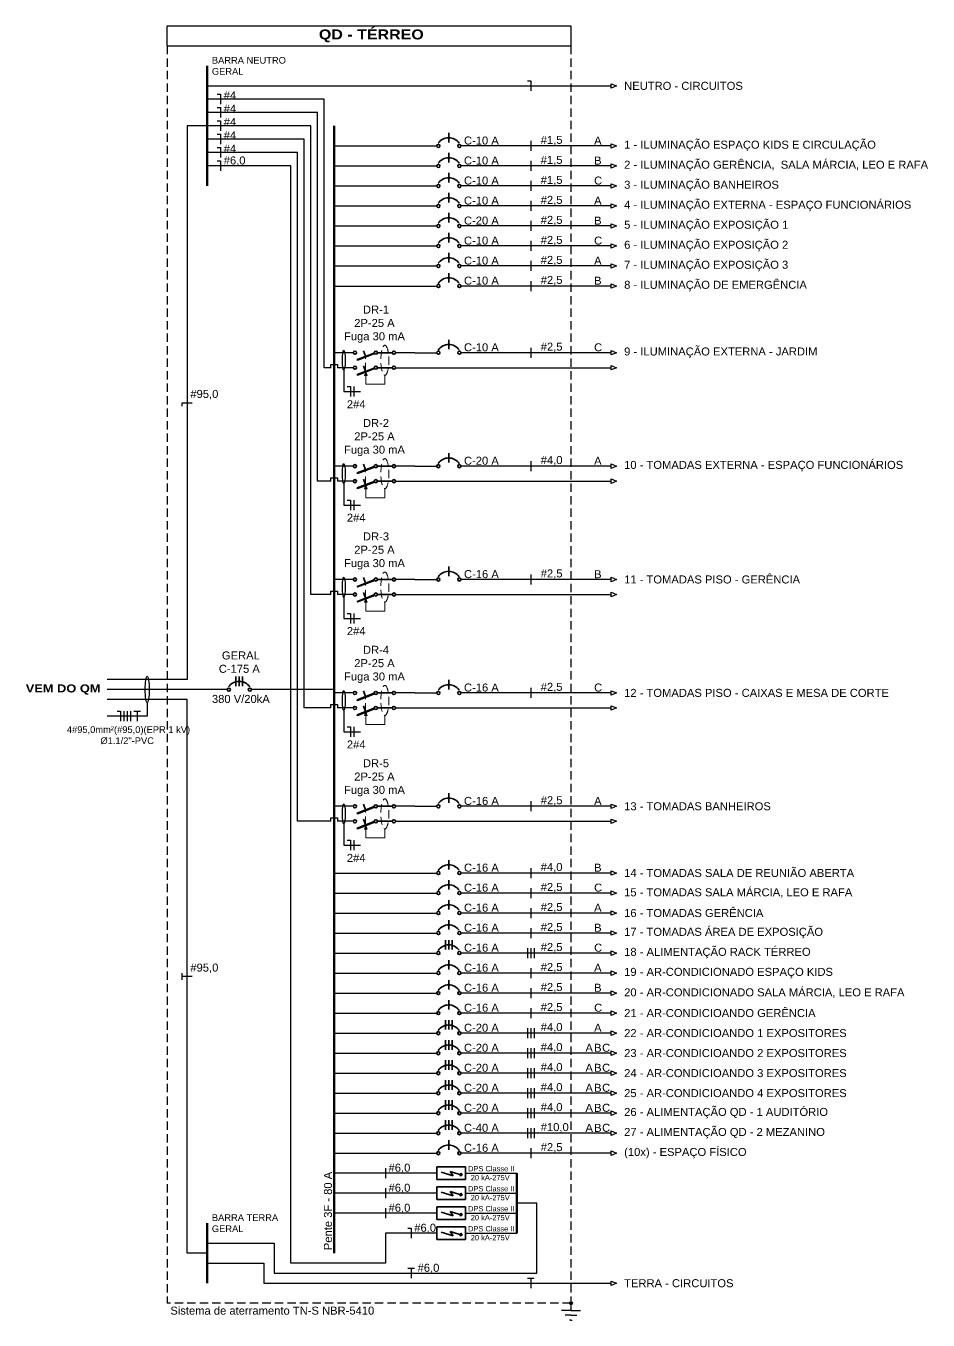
# Model space of a CAD drawing. Header units: millimetres. Extents: x 1023 to 4646, y -191 to 1892.
# Drawn here: x 1023 to 2375, y -191 to 1749 of the extents above; entities that cross this region are included whole.
import ezdxf

# ---------------------------------------------------------------- set-up
doc = ezdxf.new("R2010")
doc.units = ezdxf.units.MM
doc.header["$LTSCALE"] = 50
doc.linetypes.add('HIDDEN', pattern=[0.375, 0.25, -0.125])
for name, color, linetype in [('STC - Barramento', 1, 'Continuous'), ('STC - Circuitos', 7, 'Continuous'), ('STC - Fiação', 7, 'Continuous'), ('STC - Neutro', 4, 'Continuous'), ('STC - Quadro', 7, 'Continuous'), ('STC - Terra', 3, 'Continuous')]:
    doc.layers.add(name, color=color, linetype=linetype)
for name, color, linetype, lineweight in [('STC - Componentes', 7, 'Continuous', 35), ('STC-Componente', 7, 'Continuous', 35), ('STC-Componentes', 7, 'Continuous', 35)]:
    doc.layers.add(name, color=color, linetype=linetype, lineweight=lineweight)
doc.styles.get("Standard").update_dxf_attribs({"font": 'arial.ttf'})

msp = doc.modelspace()

# ---------------------------------------------------------------- hatches: boundary and pattern name
at = {"linetype": 'ByBlock'}
msp.add_hatch(color=256, dxfattribs=at).paths.add_polyline_path([(1841.6, -166, 1), (1837.4, -166, 1), (1841.6, -166)])
at = {"layer": 'STC - Componentes', "linetype": 'Continuous', "lineweight": 9}
for points in [[(1534.3, 1225), (1532.2, 1230.2), (1530.1, 1225)], [(1534.3, 1055), (1532.2, 1060.2), (1530.1, 1055)], [(1534.3, 885), (1532.2, 890.2), (1530.1, 885)], [(1534.3, 715), (1532.2, 720.2), (1530.1, 715)], [(1534.3, 545), (1532.2, 550.2), (1530.1, 545)]]:
    msp.add_hatch(color=256, dxfattribs=at).paths.add_polyline_path(points)
at = {"layer": 'STC-Componente', "linetype": 'ByBlock'}
h = msp.add_hatch(dxfattribs=at)
h.set_pattern_fill('ANSI31', color=1, scale=0.03, angle=90, style=0)
h.set_pattern_definition([(135, (-9708.867622, 3223.96386), (-0.0026516504294, -0.0026516504294), [])])
h.paths.add_polyline_path([(1676.6, 26.1), (1674.4, 28.9), (1673.8, 27)])
h.paths.add_polyline_path([(1673.8, 27), (1673.2, 25.1), (1676.6, 26.1)])
h = msp.add_hatch(dxfattribs=at)
h.set_pattern_fill('ANSI31', color=1, scale=0.03, angle=90, style=0)
h.set_pattern_definition([(135, (-9708.867622, 3223.96386), (-0.0026516504294, -0.0026516504294), [])])
h.paths.add_polyline_path([(1676.6, 26.1), (1674.4, 28.9), (1673.8, 27)])
h.paths.add_polyline_path([(1673.8, 27), (1673.2, 25.1), (1676.6, 26.1)])
h = msp.add_hatch(dxfattribs=at)
h.set_pattern_fill('ANSI31', color=1, scale=0.03, angle=90, style=0)
h.set_pattern_definition([(135, (-9708.867622, 3193.96386), (-0.0026516504294, -0.0026516504294), [])])
h.paths.add_polyline_path([(1676.6, -3.9), (1674.4, -1.1), (1673.8, -3)])
h.paths.add_polyline_path([(1673.8, -3), (1673.2, -4.9), (1676.6, -3.9)])
h = msp.add_hatch(dxfattribs=at)
h.set_pattern_fill('ANSI31', color=1, scale=0.03, angle=90, style=0)
h.set_pattern_definition([(135, (-9708.867622, 3193.96386), (-0.0026516504294, -0.0026516504294), [])])
h.paths.add_polyline_path([(1676.6, -3.9), (1674.4, -1.1), (1673.8, -3)])
h.paths.add_polyline_path([(1673.8, -3), (1673.2, -4.9), (1676.6, -3.9)])
h = msp.add_hatch(dxfattribs=at)
h.set_pattern_fill('ANSI31', color=1, scale=0.03, angle=90, style=0)
h.set_pattern_definition([(135, (-9708.867622, 3163.96386), (-0.0026516504294, -0.0026516504294), [])])
h.paths.add_polyline_path([(1676.6, -33.9), (1674.4, -31.1), (1673.8, -33)])
h.paths.add_polyline_path([(1673.8, -33), (1673.2, -34.9), (1676.6, -33.9)])
h = msp.add_hatch(dxfattribs=at)
h.set_pattern_fill('ANSI31', color=1, scale=0.03, angle=90, style=0)
h.set_pattern_definition([(135, (-9708.867622, 3163.96386), (-0.0026516504294, -0.0026516504294), [])])
h.paths.add_polyline_path([(1676.6, -33.9), (1674.4, -31.1), (1673.8, -33)])
h.paths.add_polyline_path([(1673.8, -33), (1673.2, -34.9), (1676.6, -33.9)])
h = msp.add_hatch(dxfattribs=at)
h.set_pattern_fill('ANSI31', color=1, scale=0.03, angle=90, style=0)
h.set_pattern_definition([(135, (-9708.867622, 3133.96386), (-0.0026516504294, -0.0026516504294), [])])
h.paths.add_polyline_path([(1676.6, -63.9), (1674.4, -61.1), (1673.8, -63)])
h.paths.add_polyline_path([(1673.8, -63), (1673.2, -64.9), (1676.6, -63.9)])
h = msp.add_hatch(dxfattribs=at)
h.set_pattern_fill('ANSI31', color=1, scale=0.03, angle=90, style=0)
h.set_pattern_definition([(135, (-9708.867622, 3133.96386), (-0.0026516504294, -0.0026516504294), [])])
h.paths.add_polyline_path([(1676.6, -63.9), (1674.4, -61.1), (1673.8, -63)])
h.paths.add_polyline_path([(1673.8, -63), (1673.2, -64.9), (1676.6, -63.9)])

# ---------------------------------------------------------------- linework, layer by layer
at = {"linetype": 'ByBlock'}
for p, q in [((1839.5, -166), (1839.5, -176.8)), ((1839.5, -176.8), (1825.2, -176.8)), ((1839.5, -184), (1830.8, -184)), ((1839.5, -191.2), (1837.5, -191.2)), ((1839.5, -176.8), (1853.9, -176.8)), ((1839.5, -184), (1848.3, -184)), ((1839.5, -191.2), (1841.5, -191.2))]:
    msp.add_line(p, q, dxfattribs=at)
msp.add_circle((1839.5, -166), 2.1, dxfattribs=at)
at = {"layer": 'STC - Barramento', "linetype": 'Continuous', "lineweight": 80}
msp.add_line((1484.5, -91), (1484.5, 1599), dxfattribs=at)
at = {"layer": 'STC - Circuitos'}
for p, q in [((1484.5, 1569), (1638.5, 1569)), ((1899.5, 1569), (1674.5, 1569)), ((1484.5, 1539), (1638.5, 1539)), ((1899.5, 1539), (1674.5, 1539)), ((1484.5, 1509), (1638.5, 1509)), ((1899.5, 1509), (1674.5, 1509)), ((1484.5, 1479), (1638.5, 1479)), ((1899.5, 1479), (1674.5, 1479)), ((1484.5, 1449), (1638.5, 1449)), ((1899.5, 1449), (1674.5, 1449)), ((1484.5, 1419), (1638.5, 1419)), ((1899.5, 1419), (1674.5, 1419)), ((1484.5, 1389), (1638.5, 1389)), ((1899.5, 1389), (1674.5, 1389)), ((1484.5, 1359), (1638.5, 1359)), ((1899.5, 1359), (1674.5, 1359)), ((1605.5, 1259), (1638.5, 1259)), ((1899.5, 1259), (1674.5, 1259)), ((1605.5, 1089), (1638.5, 1089)), ((1899.5, 1089), (1674.5, 1089)), ((1605.5, 919), (1638.5, 919)), ((1899.5, 919), (1674.5, 919)), ((1605.5, 749), (1638.5, 749)), ((1899.5, 749), (1674.5, 749)), ((1605.5, 579), (1638.5, 579)), ((1899.5, 579), (1674.5, 579)), ((1484.5, 479), (1638.5, 479)), ((1899.5, 479), (1674.5, 479)), ((1484.5, 449), (1638.5, 449)), ((1899.5, 449), (1674.5, 449)), ((1484.5, 419), (1638.5, 419)), ((1899.5, 419), (1674.5, 419)), ((1484.5, 389), (1638.5, 389)), ((1899.5, 389), (1674.5, 389)), ((1484.5, 359), (1638.5, 359)), ((1899.5, 359), (1674.5, 359)), ((1484.5, 329), (1638.5, 329)), ((1899.5, 329), (1674.5, 329)), ((1484.5, 299), (1638.5, 299)), ((1899.5, 299), (1674.5, 299)), ((1484.5, 269), (1638.5, 269)), ((1899.5, 269), (1674.5, 269)), ((1484.5, 239), (1638.5, 239)), ((1899.5, 239), (1674.5, 239)), ((1484.5, 209), (1638.5, 209)), ((1899.5, 209), (1674.5, 209)), ((1484.5, 179), (1638.5, 179)), ((1899.5, 179), (1674.5, 179)), ((1484.5, 149), (1638.5, 149)), ((1899.5, 149), (1674.5, 149)), ((1484.5, 119), (1638.5, 119)), ((1899.5, 119), (1674.5, 119)), ((1484.5, 89), (1638.5, 89)), ((1899.5, 89), (1674.5, 89)), ((1484.5, 59), (1638.5, 59)), ((1899.5, 59), (1674.5, 59))]:
    msp.add_line(p, q, dxfattribs=at)
at = {"layer": 'STC - Circuitos', "linetype": 'Continuous'}
for p, q in [((1513.5, 1259), (1484.5, 1259)), ((1605.5, 1259), (1576.5, 1259)), ((1513.5, 1089), (1484.5, 1089)), ((1605.5, 1089), (1576.5, 1089)), ((1513.5, 919), (1484.5, 919)), ((1605.5, 919), (1576.5, 919)), ((1324.5, 754), (1144.5, 754)), ((1484.5, 754), (1360.5, 754)), ((1513.5, 749), (1484.5, 749)), ((1605.5, 749), (1576.5, 749)), ((1513.5, 579), (1484.5, 579)), ((1605.5, 579), (1576.5, 579))]:
    msp.add_line(p, q, dxfattribs=at)
at = {"layer": 'STC - Circuitos', "linetype": 'Continuous', "lineweight": -2}
for p, q in [((1638.5, 29), (1484.5, 29)), ((1681.5, 29), (1758.5, 29)), ((1638.5, -1), (1484.5, -1)), ((1681.5, -1), (1758.5, -1)), ((1638.5, -31), (1484.5, -31)), ((1681.5, -31), (1758.5, -31)), ((1681.5, -61), (1758.5, -61))]:
    msp.add_line(p, q, dxfattribs=at)
at = {"layer": 'STC - Circuitos', "linetype": 'Continuous'}
for points in [[(1899.5, 1569), (1899.5, 1572.3), (1907.8, 1569), (1899.5, 1565.6)], [(1899.5, 1539), (1899.5, 1542.3), (1907.8, 1539), (1899.5, 1535.6)], [(1899.5, 1509), (1899.5, 1512.3), (1907.8, 1509), (1899.5, 1505.6)], [(1899.5, 1479), (1899.5, 1482.3), (1907.8, 1479), (1899.5, 1475.6)], [(1899.5, 1449), (1899.5, 1452.3), (1907.8, 1449), (1899.5, 1445.6)], [(1899.5, 1419), (1899.5, 1422.3), (1907.8, 1419), (1899.5, 1415.6)], [(1899.5, 1389), (1899.5, 1392.3), (1907.8, 1389), (1899.5, 1385.6)], [(1899.5, 1359), (1899.5, 1362.3), (1907.8, 1359), (1899.5, 1355.6)], [(1899.5, 1259), (1899.5, 1262.3), (1907.8, 1259), (1899.5, 1255.6)], [(1899.5, 1089), (1899.5, 1092.3), (1907.8, 1089), (1899.5, 1085.6)], [(1899.5, 919), (1899.5, 922.3), (1907.8, 919), (1899.5, 915.6)], [(1899.5, 749), (1899.5, 752.3), (1907.8, 749), (1899.5, 745.6)], [(1899.5, 579), (1899.5, 582.3), (1907.8, 579), (1899.5, 575.6)], [(1899.5, 479), (1899.5, 482.3), (1907.8, 479), (1899.5, 475.6)], [(1899.5, 449), (1899.5, 452.3), (1907.8, 449), (1899.5, 445.6)], [(1899.5, 419), (1899.5, 422.3), (1907.8, 419), (1899.5, 415.6)], [(1899.5, 389), (1899.5, 392.3), (1907.8, 389), (1899.5, 385.6)], [(1899.5, 359), (1899.5, 362.3), (1907.8, 359), (1899.5, 355.6)], [(1899.5, 329), (1899.5, 332.3), (1907.8, 329), (1899.5, 325.6)], [(1899.5, 299), (1899.5, 302.3), (1907.8, 299), (1899.5, 295.6)], [(1899.5, 269), (1899.5, 272.3), (1907.8, 269), (1899.5, 265.6)], [(1899.5, 239), (1899.5, 242.3), (1907.8, 239), (1899.5, 235.6)], [(1899.5, 209), (1899.5, 212.3), (1907.8, 209), (1899.5, 205.6)], [(1899.5, 179), (1899.5, 182.3), (1907.8, 179), (1899.5, 175.6)], [(1899.5, 149), (1899.5, 152.3), (1907.8, 149), (1899.5, 145.6)], [(1899.5, 119), (1899.5, 122.3), (1907.8, 119), (1899.5, 115.6)], [(1899.5, 89), (1899.5, 92.3), (1907.8, 89), (1899.5, 85.6)], [(1899.5, 59), (1899.5, 62.3), (1907.8, 59), (1899.5, 55.6)]]:
    msp.add_lwpolyline(points, close=True, dxfattribs=at)
at = {"layer": 'STC - Componentes', "linetype": 'Continuous'}
for p, q in [((1531.8, 1253.6), (1528.6, 1262)), ((1544.7, 1258.5), (1519, 1248.7)), ((1519, 1248.7), (1519.4, 1247.8)), ((1544.9, 1258.1), (1519.2, 1248.2)), ((1545, 1257.6), (1519.4, 1247.8)), ((1549.3, 1259), (1571.8, 1259)), ((1544.7, 1236), (1519, 1226.2)), ((1519, 1226.2), (1519.4, 1225.3)), ((1544.9, 1235.6), (1519.2, 1225.7)), ((1545, 1235.1), (1519.4, 1225.3)), ((1531.8, 1231.1), (1528.6, 1239.5)), ((1549.3, 1236.5), (1571.8, 1236.5)), ((1544.7, 1088.5), (1519, 1078.7)), ((1544.9, 1088.1), (1519.2, 1078.2)), ((1545, 1087.6), (1519.4, 1077.8)), ((1531.8, 1083.6), (1528.6, 1092)), ((1549.3, 1089), (1571.8, 1089)), ((1519, 1078.7), (1519.4, 1077.8)), ((1531.8, 1061.1), (1528.6, 1069.5)), ((1544.7, 1066), (1519, 1056.2)), ((1519, 1056.2), (1519.4, 1055.3)), ((1544.9, 1065.6), (1519.2, 1055.7)), ((1545, 1065.1), (1519.4, 1055.3)), ((1549.3, 1066.5), (1571.8, 1066.5)), ((1544.7, 918.5), (1519, 908.7)), ((1544.9, 918.1), (1519.2, 908.2)), ((1545, 917.6), (1519.4, 907.8)), ((1531.8, 913.6), (1528.6, 922)), ((1549.3, 919), (1571.8, 919)), ((1519, 908.7), (1519.4, 907.8)), ((1544.7, 896), (1519, 886.2)), ((1544.9, 895.6), (1519.2, 885.7)), ((1545, 895.1), (1519.4, 885.3)), ((1531.8, 891.1), (1528.6, 899.5)), ((1549.3, 896.5), (1571.8, 896.5)), ((1519, 886.2), (1519.4, 885.3)), ((1544.7, 748.5), (1519, 738.7)), ((1519, 738.7), (1519.4, 737.8)), ((1544.9, 748.1), (1519.2, 738.2)), ((1545, 747.6), (1519.4, 737.8)), ((1531.8, 743.6), (1528.6, 752)), ((1549.3, 749), (1571.8, 749)), ((1544.7, 726), (1519, 716.2)), ((1544.9, 725.6), (1519.2, 715.7)), ((1545, 725.1), (1519.4, 715.3)), ((1531.8, 721.1), (1528.6, 729.5)), ((1549.3, 726.5), (1571.8, 726.5)), ((1519, 716.2), (1519.4, 715.3)), ((1544.7, 578.5), (1519, 568.7)), ((1519, 568.7), (1519.4, 567.8)), ((1544.9, 578.1), (1519.2, 568.2)), ((1545, 577.6), (1519.4, 567.8)), ((1531.8, 573.6), (1528.6, 582)), ((1549.3, 579), (1571.8, 579)), ((1544.7, 556), (1519, 546.2)), ((1519, 546.2), (1519.4, 545.3)), ((1544.9, 555.6), (1519.2, 545.7)), ((1545, 555.1), (1519.4, 545.3)), ((1531.8, 551.1), (1528.6, 559.5)), ((1549.3, 556.5), (1571.8, 556.5))]:
    msp.add_line(p, q, dxfattribs=at)
at = {"layer": 'STC - Componentes', "linetype": 'HIDDEN', "lineweight": 13}
for p, q in [((1531.8, 1231.1), (1531.8, 1252.6)), ((1531.8, 1061.1), (1531.8, 1082.6)), ((1531.8, 891.1), (1531.8, 912.6)), ((1531.8, 721.1), (1531.8, 742.6)), ((1531.8, 551.1), (1531.8, 572.6))]:
    msp.add_line(p, q, dxfattribs=at)
at = {"layer": 'STC - Componentes', "linetype": 'Continuous', "lineweight": 9}
for p, q in [((1530.1, 1225), (1532.2, 1230.2)), ((1534.3, 1225), (1530.1, 1225)), ((1534.3, 1225), (1532.2, 1230.2)), ((1532.2, 1225), (1532.2, 1211.7)), ((1560.6, 1225.2), (1560.6, 1211.7)), ((1560.6, 1211.7), (1532.2, 1211.7)), ((1530.1, 1055), (1532.2, 1060.2)), ((1534.3, 1055), (1530.1, 1055)), ((1534.3, 1055), (1532.2, 1060.2)), ((1532.2, 1055), (1532.2, 1041.7)), ((1560.6, 1055.2), (1560.6, 1041.7)), ((1560.6, 1041.7), (1532.2, 1041.7)), ((1530.1, 885), (1532.2, 890.2)), ((1534.3, 885), (1530.1, 885)), ((1534.3, 885), (1532.2, 890.2)), ((1532.2, 885), (1532.2, 871.7)), ((1560.6, 885.2), (1560.6, 871.7)), ((1560.6, 871.7), (1532.2, 871.7)), ((1530.1, 715), (1532.2, 720.2)), ((1534.3, 715), (1532.2, 720.2)), ((1534.3, 715), (1530.1, 715)), ((1532.2, 715), (1532.2, 701.7)), ((1560.6, 701.7), (1532.2, 701.7)), ((1560.6, 715.2), (1560.6, 701.7)), ((1530.1, 545), (1532.2, 550.2)), ((1534.3, 545), (1530.1, 545)), ((1534.3, 545), (1532.2, 550.2)), ((1532.2, 545), (1532.2, 531.7)), ((1560.6, 545.2), (1560.6, 531.7)), ((1560.6, 531.7), (1532.2, 531.7))]:
    msp.add_line(p, q, dxfattribs=at)
at = {"layer": 'STC - Componentes', "linetype": 'Continuous'}
for centre in [(1515.8, 1259), (1547, 1259), (1574.2, 1259), (1515.8, 1236.5), (1547, 1236.5), (1574.2, 1236.5), (1515.8, 1089), (1547, 1089), (1574.2, 1089), (1515.8, 1066.5), (1547, 1066.5), (1574.2, 1066.5), (1515.8, 919), (1547, 919), (1574.2, 919), (1515.8, 896.5), (1547, 896.5), (1574.2, 896.5), (1515.8, 749), (1547, 749), (1574.2, 749), (1515.8, 726.5), (1547, 726.5), (1574.2, 726.5), (1515.8, 579), (1547, 579), (1574.2, 579), (1515.8, 556.5), (1547, 556.5), (1574.2, 556.5)]:
    msp.add_circle(centre, 2.33, dxfattribs=at)
at = {"layer": 'STC - Componentes', "linetype": 'HIDDEN', "lineweight": 13}
for centre in [(1560.6, 1247.7), (1560.6, 1077.7), (1560.6, 907.7), (1560.6, 737.7), (1560.6, 567.7)]:
    msp.add_ellipse(centre, major_axis=(0, 22.5), ratio=0.268852, dxfattribs=at)
at = {"layer": 'STC - Fiação'}
for p, q in [((1779.5, 1576.5), (1779.5, 1561.5)), ((1779.5, 1546.5), (1779.5, 1531.5)), ((1779.5, 1516.5), (1779.5, 1501.5)), ((1779.5, 1486.5), (1779.5, 1471.5)), ((1779.5, 1456.5), (1779.5, 1441.5)), ((1779.5, 1426.5), (1779.5, 1411.5)), ((1779.5, 1396.5), (1779.5, 1381.5)), ((1779.5, 1366.5), (1779.5, 1351.5)), ((1779.5, 1266.5), (1779.5, 1251.5)), ((1514, 1208.2), (1514, 1193.2)), ((1779.5, 1096.5), (1779.5, 1081.5)), ((1514, 1038.2), (1514, 1023.2)), ((1779.5, 926.5), (1779.5, 911.5)), ((1514, 868.2), (1514, 853.2)), ((1779.5, 756.5), (1779.5, 741.5)), ((1169.5, 721.5), (1169.5, 706.5)), ((1174.5, 721.5), (1174.5, 706.5)), ((1179.5, 721.5), (1179.5, 706.5)), ((1184.5, 721.5), (1194.5, 721.5)), ((1189.5, 721.5), (1189.5, 706.5)), ((1514, 698.2), (1514, 683.2)), ((1779.5, 586.5), (1779.5, 571.5)), ((1514, 528.2), (1514, 513.2)), ((1779.5, 486.5), (1779.5, 471.5)), ((1779.5, 456.5), (1779.5, 441.5)), ((1779.5, 426.5), (1779.5, 411.5)), ((1779.5, 396.5), (1779.5, 381.5)), ((1774.5, 366.5), (1774.5, 351.5)), ((1779.5, 366.5), (1779.5, 351.5)), ((1784.5, 366.5), (1784.5, 351.5)), ((1779.5, 336.5), (1779.5, 321.5)), ((1257, 319), (1257, 329)), ((1272, 324), (1257, 324)), ((1779.5, 306.5), (1779.5, 291.5)), ((1779.5, 276.5), (1779.5, 261.5)), ((1774.5, 246.5), (1774.5, 231.5)), ((1779.5, 246.5), (1779.5, 231.5)), ((1784.5, 246.5), (1784.5, 231.5)), ((1774.5, 216.5), (1774.5, 201.5)), ((1779.5, 216.5), (1779.5, 201.5)), ((1784.5, 216.5), (1784.5, 201.5)), ((1774.5, 186.5), (1774.5, 171.5)), ((1779.5, 186.5), (1779.5, 171.5)), ((1784.5, 186.5), (1784.5, 171.5)), ((1774.5, 156.5), (1774.5, 141.5)), ((1779.5, 156.5), (1779.5, 141.5)), ((1784.5, 156.5), (1784.5, 141.5)), ((1774.5, 126.5), (1774.5, 111.5)), ((1779.5, 126.5), (1779.5, 111.5)), ((1784.5, 126.5), (1784.5, 111.5)), ((1774.5, 96.5), (1774.5, 81.5)), ((1779.5, 96.5), (1779.5, 81.5)), ((1784.5, 96.5), (1784.5, 81.5)), ((1779.5, 66.5), (1779.5, 51.5)), ((1561.5, 36.5), (1561.5, 21.5)), ((1561.5, 6.5), (1561.5, -8.5)), ((1561.5, -23.5), (1561.5, -38.5)), ((1595, -113.5), (1605, -113.5)), ((1600, -113.5), (1600, -128.5)), ((1774.5, -128.5), (1784.5, -128.5)), ((1779.5, -128.5), (1779.5, -143.5))]:
    msp.add_line(p, q, dxfattribs=at)
at = {"layer": 'STC - Fiação', "linetype": 'Continuous'}
for p, q in [((1499, 1232.7), (1499, 1200.7)), ((1499, 1200.7), (1524, 1200.7)), ((1499, 1062.7), (1499, 1030.7)), ((1499, 1030.7), (1524, 1030.7)), ((1499, 892.7), (1499, 860.7)), ((1499, 860.7), (1524, 860.7)), ((1204.5, 734), (1204.5, 714)), ((1499, 722.7), (1499, 690.7)), ((1204.5, 714), (1144.5, 714)), ((1499, 690.7), (1524, 690.7)), ((1499, 552.7), (1499, 520.7)), ((1499, 520.7), (1524, 520.7))]:
    msp.add_line(p, q, dxfattribs=at)
at = {"layer": 'STC - Fiação'}
for points in [[(1774.5, 1666.5), (1779.5, 1666.5), (1779.5, 1651.5)], [(1309.5, 1646.5), (1314.5, 1646.5), (1314.5, 1631.5)], [(1309.5, 1626.5), (1314.5, 1626.5), (1314.5, 1611.5)], [(1309.5, 1606.5), (1314.5, 1606.5), (1314.5, 1591.5)], [(1309.5, 1586.5), (1314.5, 1586.5), (1314.5, 1571.5)], [(1309.5, 1566.5), (1314.5, 1566.5), (1314.5, 1551.5)], [(1309.5, 1546.5), (1314.5, 1546.5), (1314.5, 1531.5)], [(1504, 1208.2), (1509, 1208.2), (1509, 1193.2)], [(1257, 1179), (1257, 1184), (1272, 1184)], [(1504, 1038.2), (1509, 1038.2), (1509, 1023.2)], [(1504, 868.2), (1509, 868.2), (1509, 853.2)], [(1159.5, 721.5), (1164.5, 721.5), (1164.5, 706.5)], [(1504, 698.2), (1509, 698.2), (1509, 683.2)], [(1504, 528.2), (1509, 528.2), (1509, 513.2)], [(1595, -53.5), (1600, -53.5), (1600, -68.5)]]:
    msp.add_lwpolyline(points, dxfattribs=at)
for centre, major_axis, ratio in [((1499, 1247.7), (0, -15), 0.14), ((1499, 1077.7), (0, -15), 0.14), ((1499, 907.7), (0, -15), 0.14), ((1204.5, 754), (0, -20), 0.15), ((1499, 737.7), (0, -15), 0.14), ((1499, 567.7), (0, -15), 0.14)]:
    msp.add_ellipse(centre, major_axis=major_axis, ratio=ratio, dxfattribs=at)
at = {"layer": 'STC - Neutro', "linetype": 'Continuous', "lineweight": 80}
msp.add_line((1294.5, 1689), (1294.5, 1509), dxfattribs=at)
at = {"layer": 'STC - Neutro', "linetype": 'Continuous'}
for p, q in [((1294.5, 1659), (1899.5, 1659)), ((1469.5, 1639), (1294.5, 1639)), ((1469.5, 1236.5), (1469.5, 1639)), ((1459.5, 1619), (1294.5, 1619)), ((1459.5, 1066.5), (1459.5, 1619)), ((1294.5, 1599), (1264.5, 1599)), ((1264.5, 1599), (1264.5, 769)), ((1449.5, 1599), (1294.5, 1599)), ((1449.5, 896.5), (1449.5, 1599)), ((1439.5, 1579), (1294.5, 1579)), ((1439.5, 726.5), (1439.5, 1579)), ((1429.5, 1559), (1294.5, 1559)), ((1429.5, 556.5), (1429.5, 1559)), ((1419.5, 1539), (1294.5, 1539)), ((1419.5, -106), (1419.5, 1539)), ((1479.5, 1236.5), (1469.5, 1236.5)), ((1513.5, 1236.5), (1489.5, 1236.5)), ((1576.5, 1236.5), (1899.5, 1236.5)), ((1479.5, 1066.5), (1459.5, 1066.5)), ((1513.5, 1066.5), (1489.5, 1066.5)), ((1576.5, 1066.5), (1899.5, 1066.5)), ((1479.5, 896.5), (1449.5, 896.5)), ((1513.5, 896.5), (1489.5, 896.5)), ((1576.5, 896.5), (1899.5, 896.5)), ((1264.5, 769), (1144.5, 769)), ((1479.5, 726.5), (1439.5, 726.5)), ((1513.5, 726.5), (1489.5, 726.5)), ((1576.5, 726.5), (1899.5, 726.5)), ((1479.5, 556.5), (1429.5, 556.5)), ((1513.5, 556.5), (1489.5, 556.5)), ((1576.5, 556.5), (1899.5, 556.5)), ((1638.5, -61), (1561.5, -61)), ((1561.5, -61), (1561.5, -106)), ((1561.5, -106), (1419.5, -106))]:
    msp.add_line(p, q, dxfattribs=at)
for points in [[(1899.5, 1659), (1899.5, 1662.3), (1907.8, 1659), (1899.5, 1655.6)], [(1899.5, 1236.5), (1899.5, 1239.8), (1907.8, 1236.5), (1899.5, 1233.1)], [(1899.5, 1066.5), (1899.5, 1069.8), (1907.8, 1066.5), (1899.5, 1063.1)], [(1899.5, 896.5), (1899.5, 899.8), (1907.8, 896.5), (1899.5, 893.1)], [(1899.5, 726.5), (1899.5, 729.8), (1907.8, 726.5), (1899.5, 723.1)], [(1899.5, 556.5), (1899.5, 559.8), (1907.8, 556.5), (1899.5, 553.1)]]:
    msp.add_lwpolyline(points, close=True, dxfattribs=at)
at = {"layer": 'STC - Neutro'}
for points in [[(1479.5, 1236.5), (1479.5, 1241.5), (1489.5, 1241.5), (1489.5, 1236.5)], [(1479.5, 1066.5), (1479.5, 1071.5), (1489.5, 1071.5), (1489.5, 1066.5)], [(1479.5, 896.5), (1479.5, 901.5), (1489.5, 901.5), (1489.5, 896.5)], [(1479.5, 726.5), (1479.5, 731.5), (1489.5, 731.5), (1489.5, 726.5)], [(1479.5, 556.5), (1479.5, 561.5), (1489.5, 561.5), (1489.5, 556.5)]]:
    msp.add_lwpolyline(points, dxfattribs=at)
at = {"layer": 'STC - Quadro', "linetype": 'Continuous'}
for p, q in [((1234.5, 1719), (1234.5, 1749)), ((1234.5, 1749), (1839.5, 1749)), ((1839.5, 1749), (1839.5, 1719)), ((1234.5, 1719), (1839.5, 1719))]:
    msp.add_line(p, q, dxfattribs=at)
at = {"layer": 'STC - Quadro', "linetype": 'HIDDEN'}
for p, q in [((1234.5, 1719), (1234.5, -166)), ((1839.5, 1719), (1839.5, -166)), ((1839.5, -166), (1234.5, -166))]:
    msp.add_line(p, q, dxfattribs=at)
at = {"layer": 'STC - Terra', "linetype": 'Continuous'}
for p, q in [((1264.5, 739), (1144.5, 739)), ((1264.5, -91), (1264.5, 739)), ((1788.5, -16), (1758.5, -16)), ((1788.5, -121), (1788.5, -16)), ((1294.5, -76), (1394.5, -76)), ((1394.5, -76), (1394.5, -121)), ((1294.5, -91), (1264.5, -91)), ((1294.5, -106), (1379.5, -106)), ((1379.5, -106), (1379.5, -136)), ((1394.5, -121), (1788.5, -121)), ((1379.5, -136), (1899.5, -136))]:
    msp.add_line(p, q, dxfattribs=at)
at = {"layer": 'STC - Terra', "linetype": 'Continuous', "lineweight": 80}
for p, q in [((1758.5, 29), (1758.5, -61)), ((1294.5, -46), (1294.5, -136))]:
    msp.add_line(p, q, dxfattribs=at)
at = {"layer": 'STC - Terra', "linetype": 'Continuous'}
msp.add_lwpolyline([(1899.5, -136), (1899.5, -132.7), (1907.8, -136), (1899.5, -139.4)], close=True, dxfattribs=at)
at = {"layer": 'STC-Componente', "linetype": 'ByBlock'}
for p, q in [((1638.5, 19.4), (1638.5, 38.5)), ((1638.5, 38.5), (1681.5, 38.5)), ((1638.5, 19.4), (1638.5, 38.5)), ((1638.5, 38.5), (1681.5, 38.5)), ((1681.5, 19.4), (1638.5, 19.4)), ((1681.5, 19.4), (1638.5, 19.4)), ((1681.5, 38.5), (1681.5, 19.4)), ((1681.5, 38.5), (1681.5, 19.4)), ((1638.5, -10.6), (1638.5, 8.5)), ((1638.5, 8.5), (1681.5, 8.5)), ((1638.5, -10.6), (1638.5, 8.5)), ((1638.5, 8.5), (1681.5, 8.5)), ((1681.5, 8.5), (1681.5, -10.6)), ((1681.5, 8.5), (1681.5, -10.6)), ((1681.5, -10.6), (1638.5, -10.6)), ((1681.5, -10.6), (1638.5, -10.6)), ((1638.5, -40.6), (1638.5, -21.5)), ((1638.5, -21.5), (1681.5, -21.5)), ((1638.5, -40.6), (1638.5, -21.5)), ((1638.5, -21.5), (1681.5, -21.5)), ((1681.5, -21.5), (1681.5, -40.6)), ((1681.5, -21.5), (1681.5, -40.6)), ((1681.5, -40.6), (1638.5, -40.6)), ((1681.5, -40.6), (1638.5, -40.6)), ((1638.5, -70.6), (1638.5, -51.5)), ((1638.5, -51.5), (1681.5, -51.5)), ((1638.5, -70.6), (1638.5, -51.5)), ((1638.5, -51.5), (1681.5, -51.5)), ((1681.5, -51.5), (1681.5, -70.6)), ((1681.5, -51.5), (1681.5, -70.6)), ((1681.5, -70.6), (1638.5, -70.6)), ((1681.5, -70.6), (1638.5, -70.6))]:
    msp.add_line(p, q, dxfattribs=at)
at = {"layer": 'STC-Componente', "color": 1, "linetype": 'ByBlock'}
for p, q in [((1645, 30.5), (1662.8, 25)), ((1645, 30.5), (1662.8, 25)), ((1662.8, 25), (1658.5, 31.7)), ((1658.5, 31.7), (1676.3, 26.2)), ((1662.8, 25), (1658.5, 31.7)), ((1658.5, 31.7), (1676.3, 26.2)), ((1673.2, 25.1), (1673.8, 27)), ((1673.2, 25.1), (1673.8, 27)), ((1676.6, 26.1), (1673.2, 25.1)), ((1676.6, 26.1), (1673.2, 25.1)), ((1674.4, 28.9), (1673.8, 27)), ((1674.4, 28.9), (1673.8, 27)), ((1676.6, 26.1), (1674.4, 28.9)), ((1676.6, 26.1), (1674.4, 28.9)), ((1645, 0.5), (1662.8, -5)), ((1645, 0.5), (1662.8, -5)), ((1662.8, -5), (1658.5, 1.7)), ((1658.5, 1.7), (1676.3, -3.8)), ((1662.8, -5), (1658.5, 1.7)), ((1658.5, 1.7), (1676.3, -3.8)), ((1673.2, -4.9), (1673.8, -3)), ((1673.2, -4.9), (1673.8, -3)), ((1676.6, -3.9), (1673.2, -4.9)), ((1676.6, -3.9), (1673.2, -4.9)), ((1674.4, -1.1), (1673.8, -3)), ((1674.4, -1.1), (1673.8, -3)), ((1676.6, -3.9), (1674.4, -1.1)), ((1676.6, -3.9), (1674.4, -1.1)), ((1645, -29.5), (1662.8, -35)), ((1645, -29.5), (1662.8, -35)), ((1662.8, -35), (1658.5, -28.3)), ((1658.5, -28.3), (1676.3, -33.8)), ((1662.8, -35), (1658.5, -28.3)), ((1658.5, -28.3), (1676.3, -33.8)), ((1673.2, -34.9), (1673.8, -33)), ((1673.2, -34.9), (1673.8, -33)), ((1676.6, -33.9), (1673.2, -34.9)), ((1676.6, -33.9), (1673.2, -34.9)), ((1674.4, -31.1), (1673.8, -33)), ((1674.4, -31.1), (1673.8, -33)), ((1676.6, -33.9), (1674.4, -31.1)), ((1676.6, -33.9), (1674.4, -31.1)), ((1645, -59.5), (1662.8, -65)), ((1645, -59.5), (1662.8, -65)), ((1662.8, -65), (1658.5, -58.3)), ((1658.5, -58.3), (1676.3, -63.8)), ((1662.8, -65), (1658.5, -58.3)), ((1658.5, -58.3), (1676.3, -63.8)), ((1673.2, -64.9), (1673.8, -63)), ((1673.2, -64.9), (1673.8, -63)), ((1676.6, -63.9), (1673.2, -64.9)), ((1676.6, -63.9), (1673.2, -64.9)), ((1674.4, -61.1), (1673.8, -63)), ((1674.4, -61.1), (1673.8, -63)), ((1676.6, -63.9), (1674.4, -61.1)), ((1676.6, -63.9), (1674.4, -61.1))]:
    msp.add_line(p, q, dxfattribs=at)
at = {"layer": 'STC-Componentes', "linetype": 'Continuous'}
for p, q in [((1656.3, 1588.5), (1656.3, 1574.2)), ((1656.3, 1558.5), (1656.3, 1544.2)), ((1656.3, 1528.5), (1656.3, 1514.2)), ((1656.3, 1498.5), (1656.3, 1484.2)), ((1656.3, 1468.5), (1656.3, 1454.2)), ((1656.3, 1438.5), (1656.3, 1424.2)), ((1656.3, 1408.5), (1656.3, 1394.2)), ((1656.3, 1378.5), (1656.3, 1364.2)), ((1656.3, 1278.5), (1656.3, 1264.2)), ((1656.3, 1108.5), (1656.3, 1094.2)), ((1656.3, 938.5), (1656.3, 924.2)), ((1656.3, 768.5), (1656.3, 754.2)), ((1656.3, 598.5), (1656.3, 584.2)), ((1656.3, 498.5), (1656.3, 484.2)), ((1656.3, 468.5), (1656.3, 454.2)), ((1656.3, 438.5), (1656.3, 424.2)), ((1656.3, 408.5), (1656.3, 394.2)), ((1656.3, 348.5), (1656.3, 334.2)), ((1656.3, 318.5), (1656.3, 304.2)), ((1656.3, 288.5), (1656.3, 274.2)), ((1656.3, 78.5), (1656.3, 64.2))]:
    msp.add_line(p, q, dxfattribs=at)
at = {"layer": 'STC-Componentes', "linetype": 'ByBlock'}
for p, q in [((1337.3, 759.2), (1337.3, 773.5)), ((1342.3, 773.5), (1342.3, 759.2)), ((1347.3, 759.2), (1347.3, 773.5)), ((1651.3, 364.2), (1651.3, 378.5)), ((1656.3, 378.5), (1656.3, 364.2)), ((1661.3, 364.2), (1661.3, 378.5)), ((1651.3, 244.2), (1651.3, 258.5)), ((1656.3, 258.5), (1656.3, 244.2)), ((1661.3, 244.2), (1661.3, 258.5)), ((1651.3, 214.2), (1651.3, 228.5)), ((1656.3, 228.5), (1656.3, 214.2)), ((1661.3, 214.2), (1661.3, 228.5)), ((1651.3, 184.2), (1651.3, 198.5)), ((1656.3, 198.5), (1656.3, 184.2)), ((1661.3, 184.2), (1661.3, 198.5)), ((1651.3, 154.2), (1651.3, 168.5)), ((1656.3, 168.5), (1656.3, 154.2)), ((1661.3, 154.2), (1661.3, 168.5)), ((1651.3, 124.2), (1651.3, 138.5)), ((1656.3, 138.5), (1656.3, 124.2)), ((1661.3, 124.2), (1661.3, 138.5)), ((1651.3, 94.2), (1651.3, 108.5)), ((1656.3, 108.5), (1656.3, 94.2)), ((1661.3, 94.2), (1661.3, 108.5))]:
    msp.add_line(p, q, dxfattribs=at)
at = {"layer": 'STC-Componentes', "linetype": 'Continuous'}
for centre in [(1640.8, 1569), (1672.2, 1569), (1640.8, 1539), (1672.2, 1539), (1640.8, 1509), (1672.2, 1509), (1640.8, 1479), (1672.2, 1479), (1640.8, 1449), (1672.2, 1449), (1640.8, 1419), (1672.2, 1419), (1640.8, 1389), (1672.2, 1389), (1640.8, 1359), (1672.2, 1359), (1640.8, 1259), (1672.2, 1259), (1640.8, 1089), (1672.2, 1089), (1640.8, 919), (1672.2, 919), (1326.8, 754), (1358.2, 754), (1640.8, 749), (1672.2, 749), (1640.8, 579), (1672.2, 579), (1640.8, 479), (1672.2, 479), (1640.8, 449), (1672.2, 449), (1640.8, 419), (1672.2, 419), (1640.8, 389), (1672.2, 389), (1640.8, 359), (1672.2, 359), (1640.8, 329), (1672.2, 329), (1640.8, 299), (1672.2, 299), (1640.8, 269), (1672.2, 269), (1640.8, 239), (1672.2, 239), (1640.8, 209), (1672.2, 209), (1640.8, 179), (1672.2, 179), (1640.8, 149), (1672.2, 149), (1640.8, 119), (1672.2, 119), (1640.8, 89), (1672.2, 89), (1640.8, 59), (1672.2, 59)]:
    msp.add_circle(centre, 2.33, dxfattribs=at)
for centre in [(1656.3, 1562), (1656.3, 1532), (1656.3, 1502), (1656.3, 1472), (1656.3, 1442), (1656.3, 1412), (1656.3, 1382), (1656.3, 1352), (1656.3, 1252), (1656.3, 1082), (1656.3, 912), (1342.3, 747), (1656.3, 742), (1656.3, 572), (1656.3, 472), (1656.3, 442), (1656.3, 412), (1656.3, 382), (1656.3, 352), (1656.3, 322), (1656.3, 292), (1656.3, 262), (1656.3, 232), (1656.3, 202), (1656.3, 172), (1656.3, 142), (1656.3, 112), (1656.3, 82), (1656.3, 52)]:
    msp.add_arc(centre, 19.3, 35.1935, 145.2689, dxfattribs=at)

# ---------------------------------------------------------------- texts
at = {"layer": 'STC - Quadro', "color": 7}
for s, insert, char_height, attachment_point in [('\\fArial Black; QD - TÉRREO', (1537, 1734), 15, 5), ('\\fArial; BARRA NEUTRO ^J GERAL', (1297.5, 1689), 10, 4), ('\\fArial; #4', (1314.5, 1639), 12, 7), ('\\fArial; NEUTRO - CIRCUITOS ', (1914.5, 1659), 12, 4), ('\\fArial; #4', (1314.5, 1619), 12, 7), ('\\fArial; #4', (1314.5, 1599), 12, 7), ('\\fArial; #4', (1314.5, 1579), 12, 7), ('\\fArial; C-10 A', (1674.5, 1577), 12, 4), ('\\fArial; #1,5', (1789.5, 1577), 12, 4), ('\\fArial; A', (1869.5, 1577), 12, 4), ('\\fArial; 1 - ILUMINAÇÃO ESPAÇO KIDS E CIRCULAÇÃO', (1914.5, 1569), 12, 4), ('\\fArial; #4', (1314.5, 1559), 12, 7), ('\\fArial; #6,0', (1314.5, 1539), 12, 7), ('\\fArial; C-10 A', (1674.5, 1547), 12, 4), ('\\fArial; #1,5', (1789.5, 1547), 12, 4), ('\\fArial; 2 - ILUMINAÇÃO GERÊNCIA,  SALA MÁRCIA, LEO E RAFA', (1914.5, 1539), 12, 4), ('\\fArial; C-10 A', (1674.5, 1517), 12, 4), ('\\fArial; #1,5', (1789.5, 1517), 12, 4), ('\\fArial; 3 - ILUMINAÇÃO BANHEIROS', (1914.5, 1509), 12, 4), ('\\fArial; #2,5', (1789.5, 1487), 12, 4), ('\\fArial; C-10 A', (1674.5, 1487), 12, 4), ('\\fArial; A', (1869.5, 1487), 12, 4), ('\\fArial; 4 - ILUMINAÇÃO EXTERNA - ESPAÇO FUNCIONÁRIOS', (1914.5, 1479), 12, 4), ('\\fArial; C-20 A', (1674.5, 1457), 12, 4), ('\\fArial; #2,5', (1789.5, 1457), 12, 4), ('\\fArial; 5 - ILUMINAÇÃO EXPOSIÇÃO 1', (1914.5, 1449), 12, 4), ('\\fArial; C-10 A', (1674.5, 1427), 12, 4), ('\\fArial; #2,5', (1789.5, 1427), 12, 4), ('\\fArial; 6 - ILUMINAÇÃO EXPOSIÇÃO 2', (1914.5, 1419), 12, 4), ('\\fArial; C-10 A', (1674.5, 1397), 12, 4), ('\\fArial; #2,5', (1789.5, 1397), 12, 4), ('\\fArial; A', (1869.5, 1397), 12, 4), ('\\fArial; 7 - ILUMINAÇÃO EXPOSIÇÃO 3', (1914.5, 1389), 12, 4), ('\\fArial; C-10 A', (1674.5, 1367), 12, 4), ('\\fArial; #2,5', (1789.5, 1367), 12, 4), ('\\fArial; 8 - ILUMINAÇÃO DE EMERGÊNCIA', (1914.5, 1359), 12, 4), ('\\fArial; DR-1^J2P-25 A^JFuga 30 mA', (1545, 1274), 12, 8), ('\\fArial; DR-1^J2P-25 A^JFuga 30 mA', (1545, 1274), 12, 8), ('\\fArial; C-10 A', (1674.5, 1267), 12, 4), ('\\fArial; #2,5', (1789.5, 1267), 12, 4), ('\\fArial; 9 - ILUMINAÇÃO EXTERNA - JARDIM', (1914.5, 1259), 12, 4), ('\\fArial; #95,0', (1264.5, 1189), 12, 7), ('\\fArial; 2#4', (1499, 1175.7), 12, 7), ('\\fArial; DR-2^J2P-25 A^JFuga 30 mA', (1545, 1104), 12, 8), ('\\fArial; DR-2^J2P-25 A^JFuga 30 mA', (1545, 1104), 12, 8), ('\\fArial; C-20 A', (1674.5, 1097), 12, 4), ('\\fArial; #4,0', (1789.5, 1097), 12, 4), ('\\fArial; A', (1869.5, 1097), 12, 4), ('\\fArial; 10 - TOMADAS EXTERNA - ESPAÇO FUNCIONÁRIOS', (1914.5, 1089), 12, 4), ('\\fArial; 2#4', (1499, 1005.7), 12, 7), ('\\fArial; DR-3^J2P-25 A^JFuga 30 mA', (1545, 934), 12, 8), ('\\fArial; DR-3^J2P-25 A^JFuga 30 mA', (1545, 934), 12, 8), ('\\fArial; C-16 A', (1674.5, 927), 12, 4), ('\\fArial; #2,5', (1789.5, 927), 12, 4), ('\\fArial; 11 - TOMADAS PISO - GERÊNCIA', (1914.5, 919), 12, 4), ('\\fArial; 2#4', (1499, 835.7), 12, 7), ('\\fArial; DR-4^J2P-25 A^JFuga 30 mA', (1545, 764), 12, 8), ('\\fArial; DR-4^J2P-25 A^JFuga 30 mA', (1545, 764), 12, 8), ('\\fArial; GERAL^JC-175 A', (1342.5, 779), 12, 8), ('\\fArial Black; VEM DO QM', (1134.5, 754), 12, 6), ('\\fArial; C-16 A', (1674.5, 757), 12, 4), ('\\fArial; #2,5', (1789.5, 757), 12, 4), ('\\fArial; 380 V/20kA', (1342.5, 746), 12, 2), ('\\fArial; 12 - TOMADAS PISO - CAIXAS E MESA DE CORTE', (1914.5, 749), 12, 4), ('\\fArial; 4#95,0mm²(#95,0)(EPR 1 kV)^JØ1.1/2"-PVC', (1174.5, 699), 10, 2), ('\\fArial; 2#4', (1499, 665.7), 12, 7), ('\\fArial; DR-5^J2P-25 A^JFuga 30 mA', (1545, 594), 12, 8), ('\\fArial; DR-5^J2P-25 A^JFuga 30 mA', (1545, 594), 12, 8), ('\\fArial; C-16 A', (1674.5, 587), 12, 4), ('\\fArial; #2,5', (1789.5, 587), 12, 4), ('\\fArial; A', (1869.5, 587), 12, 4), ('\\fArial; 13 - TOMADAS BANHEIROS', (1914.5, 579), 12, 4), ('\\fArial; 2#4', (1499, 495.7), 12, 7), ('\\fArial; C-16 A', (1674.5, 487), 12, 4), ('\\fArial; #4,0', (1789.5, 487), 12, 4), ('\\fArial; 14 - TOMADAS SALA DE REUNIÃO ABERTA', (1914.5, 479), 12, 4), ('\\fArial; C-16 A', (1674.5, 457), 12, 4), ('\\fArial; #2,5', (1789.5, 457), 12, 4), ('\\fArial; 15 - TOMADAS SALA MÁRCIA, LEO E RAFA', (1914.5, 449), 12, 4), ('\\fArial; C-16 A', (1674.5, 427), 12, 4), ('\\fArial; #2,5', (1789.5, 427), 12, 4), ('\\fArial; A', (1869.5, 427), 12, 4), ('\\fArial; 16 - TOMADAS GERÊNCIA', (1914.5, 419), 12, 4), ('\\fArial; C-16 A', (1674.5, 397), 12, 4), ('\\fArial; #2,5', (1789.5, 397), 12, 4), ('\\fArial; 17 - TOMADAS ÁREA DE EXPOSIÇÃO', (1914.5, 389), 12, 4), ('\\fArial; C-16 A', (1674.5, 367), 12, 4), ('\\fArial; #2,5', (1789.5, 367), 12, 4), ('\\fArial; 18 - ALIMENTAÇÃO RACK TÉRREO', (1914.5, 359), 12, 4), ('\\fArial; #95,0', (1264.5, 329), 12, 7), ('\\fArial; C-16 A', (1674.5, 337), 12, 4), ('\\fArial; #2,5', (1789.5, 337), 12, 4), ('\\fArial; A', (1869.5, 337), 12, 4), ('\\fArial; 19 - AR-CONDICIONADO ESPAÇO KIDS', (1914.5, 329), 12, 4), ('\\fArial; C-16 A', (1674.5, 307), 12, 4), ('\\fArial; #2,5', (1789.5, 307), 12, 4), ('\\fArial; 20 - AR-CONDICIONADO SALA MÁRCIA, LEO E RAFA', (1914.5, 299), 12, 4), ('\\fArial; C-16 A', (1674.5, 277), 12, 4), ('\\fArial; #2,5', (1789.5, 277), 12, 4), ('\\fArial; 21 - AR-CONDICIOANDO GERÊNCIA', (1914.5, 269), 12, 4), ('\\fArial; C-20 A', (1674.5, 247), 12, 4), ('\\fArial; #4,0', (1789.5, 247), 12, 4), ('\\fArial; A', (1869.5, 247), 12, 4), ('\\fArial; 22 - AR-CONDICIOANDO 1 EXPOSITORES', (1914.5, 239), 12, 4), ('\\fArial; C-20 A', (1674.5, 217), 12, 4), ('\\fArial; #4,0', (1789.5, 217), 12, 4), ('\\fArial; A', (1856.5, 217), 12, 4), ('\\fArial; 23 - AR-CONDICIOANDO 2 EXPOSITORES', (1914.5, 209), 12, 4), ('\\fArial; #4,0', (1789.5, 187), 12, 4), ('\\fArial; C-20 A', (1674.5, 187), 12, 4), ('\\fArial; A', (1856.5, 187), 12, 4), ('\\fArial; 24 - AR-CONDICIOANDO 3 EXPOSITORES', (1914.5, 179), 12, 4), ('\\fArial; C-20 A', (1674.5, 157), 12, 4), ('\\fArial; #4,0', (1789.5, 157), 12, 4), ('\\fArial; A', (1856.5, 157), 12, 4), ('\\fArial; 25 - AR-CONDICIOANDO 4 EXPOSITORES', (1914.5, 149), 12, 4), ('\\fArial; C-20 A', (1674.5, 127), 12, 4), ('\\fArial; #4,0', (1789.5, 127), 12, 4), ('\\fArial; A', (1856.5, 127), 12, 4), ('\\fArial; 26 - ALIMENTAÇÃO QD - 1 AUDITÓRIO', (1914.5, 119), 12, 4), ('\\fArial; C-40 A', (1674.5, 97), 12, 4), ('\\fArial; #10,0', (1789.5, 97), 12, 4), ('\\fArial; A', (1856.5, 97), 12, 4), ('\\fArial; 27 - ALIMENTAÇÃO QD - 2 MEZANINO', (1914.5, 89), 12, 4), ('\\fArial; C-16 A', (1674.5, 67), 12, 4), ('\\fArial; #2,5', (1789.5, 67), 12, 4), ('\\fArial; (10x) - ESPAÇO FÍSICO', (1914.5, 59), 12, 4), ('\\fArial; #6,0', (1561.5, 29), 12, 7), ('\\fArial; DPS Classe II^J20 kA-275V', (1718.5, 29), 8, 5), ('\\fArial; #6,0', (1561.5, -1), 12, 7), ('\\fArial; DPS Classe II^J20 kA-275V', (1718.5, -1), 8, 5), ('\\fArial; #6,0', (1561.5, -31), 12, 7), ('\\fArial; BARRA TERRA ^J GERAL', (1297.5, -46), 10, 4), ('\\fArial; DPS Classe II^J20 kA-275V', (1718.5, -31), 8, 5), ('\\fArial; #6,0', (1600, -61), 12, 7), ('\\fArial; DPS Classe II^J20 kA-275V', (1718.5, -61), 8, 5), ('\\fArial; #6,0', (1605, -121), 12, 7), ('\\fArial; TERRA - CIRCUITOS ', (1914.5, -136), 12, 4), ('\\fArial; Sistema de aterramento TN-S NBR-5410', (1234.5, -171), 12, 1)]:
    msp.add_mtext(s, dxfattribs=dict(at, insert=insert, char_height=char_height, attachment_point=attachment_point))
at = {"layer": 'STC - Quadro', "color": 8, "char_height": 12, "attachment_point": 4}
for insert in [(1869.5, 1547), (1869.5, 1457), (1869.5, 1367), (1869.5, 927), (1869.5, 487), (1869.5, 397), (1869.5, 307), (1869.5, 217), (1869.5, 187), (1869.5, 157), (1869.5, 127), (1869.5, 97)]:
    msp.add_mtext('\\fArial; B', dxfattribs=dict(at, insert=insert))
at = {"layer": 'STC - Quadro', "color": 1, "char_height": 12, "attachment_point": 4}
for insert in [(1869.5, 1517), (1869.5, 1427), (1869.5, 1267), (1869.5, 757), (1869.5, 457), (1869.5, 367), (1869.5, 277), (1881.5, 217), (1881.5, 187), (1881.5, 157), (1881.5, 127), (1881.5, 97)]:
    msp.add_mtext('\\fArial; C', dxfattribs=dict(at, insert=insert))
at = {"layer": 'STC - Quadro', "color": 7, "insert": (1481.5, -91), "char_height": 12, "attachment_point": 7, "rotation": 90}
msp.add_mtext('\\fArial; Pente 3F - 80 A', dxfattribs=at)

doc.saveas('drawing.dxf')
